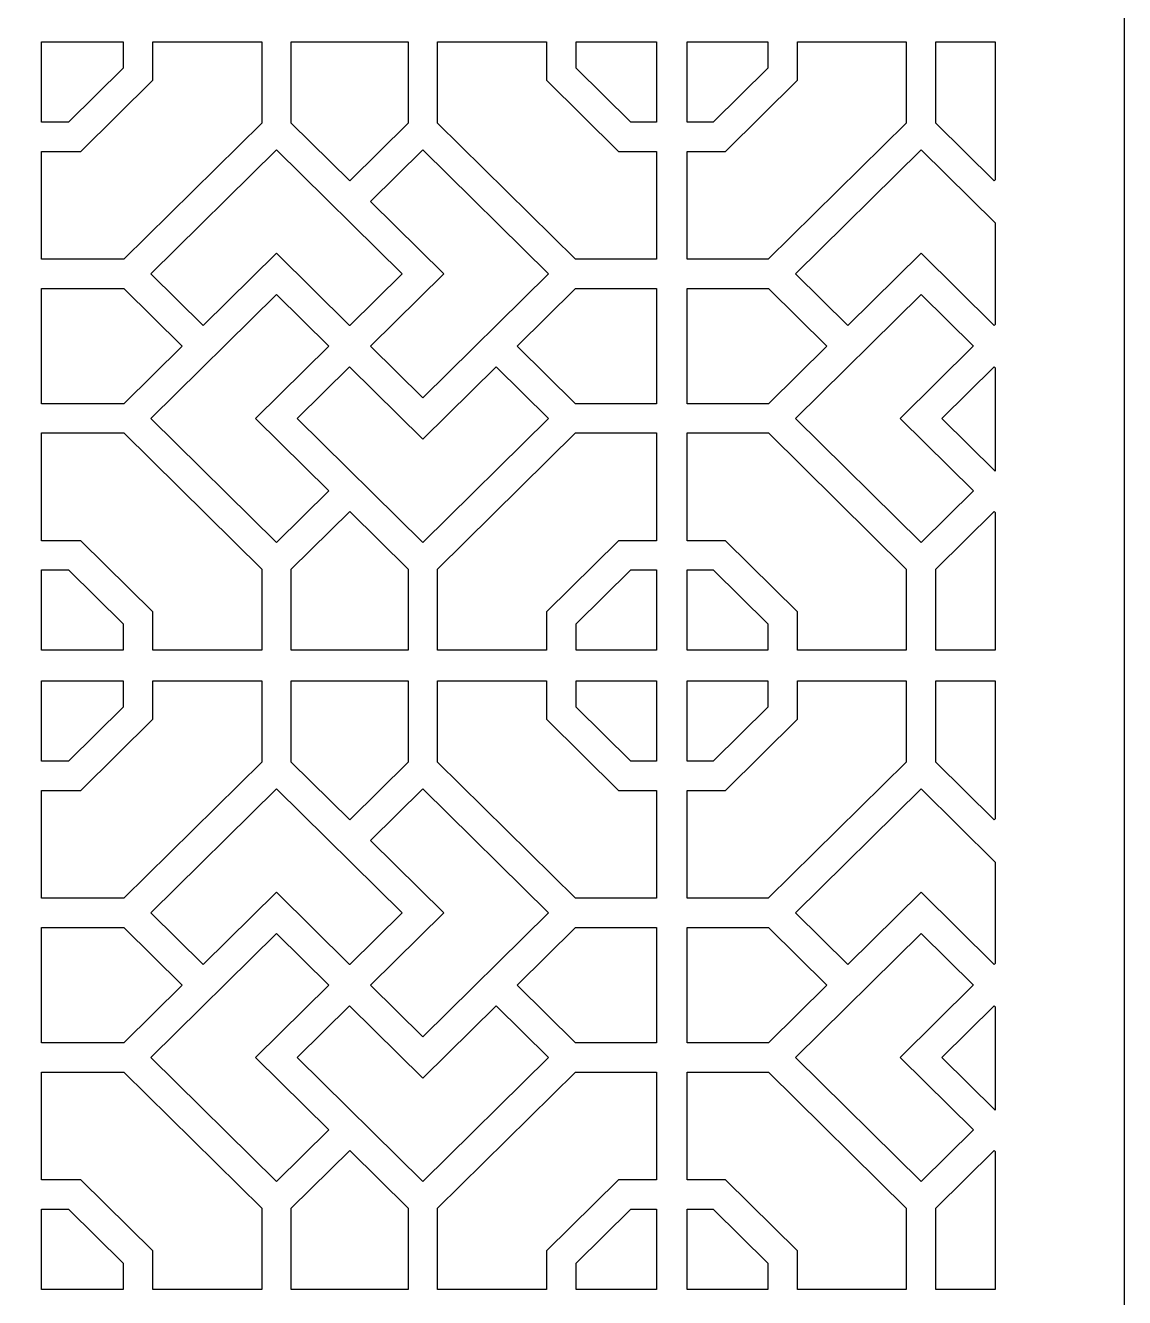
# Model space of a CAD drawing. Header units: centimetres. Extents: x 1.9 to 13.6, y -8.7 to 8.9.
# Drawn here: x 10.812 to 13.634, y -2.838 to 0.427 of the extents above; entities that cross this region are included whole.
import ezdxf

# ---------------------------------------------------------------- set-up
doc = ezdxf.new("R2010")
doc.units = ezdxf.units.CM
doc.header["$MEASUREMENT"] = 0
doc.layers.add('layer 1', color=7, linetype='Continuous')

msp = doc.modelspace()

# ---------------------------------------------------------------- linework, layer by layer
at = {"layer": 'layer 1', "color": 250}
for points, knots in [([(7.9891, 8.91238), (7.9891, 8.91238), (13.63427, 8.91238), (13.63427, 8.91238), (13.63427, 8.91238), (13.63427, 8.91238), (13.63427, -8.68727), (13.63427, -8.68727), (13.63427, -8.68727), (13.63427, -8.68727), (7.9891, -8.68727), (7.9891, -8.68727), (7.9891, -8.68727), (7.9891, -8.68727), (7.9891, 8.91238), (7.9891, 8.91238)], [0, 0, 0, 0, 0.2, 0.2, 0.2, 0.2, 0.4, 0.4, 0.4, 0.4, 0.6, 0.6, 0.6, 0.6, 1, 1, 1, 1]), ([(10.95388, 0.10407), (10.95388, 0.10407), (10.85314, 0.10407), (10.85314, 0.10407), (10.85314, 0.10407), (10.85314, 0.10407), (10.85314, -0.17287), (10.85314, -0.17287), (10.85314, -0.17287), (10.85314, -0.17287), (11.06414, -0.17287), (11.06414, -0.17287), (11.06414, -0.17287), (11.06414, -0.17287), (11.41846, 0.17679), (11.41846, 0.17679), (11.41846, 0.17679), (11.41846, 0.17679), (11.41846, 0.38508), (11.41846, 0.38508), (11.41846, 0.38508), (11.41846, 0.38508), (11.13886, 0.38508), (11.13886, 0.38508), (11.13886, 0.38508), (11.13886, 0.38508), (11.13886, 0.28661), (11.13886, 0.28661), (11.13886, 0.28661), (11.13886, 0.28661), (10.95388, 0.10407), (10.95388, 0.10407)], [0, 0, 0, 0, 0.1111111, 0.1111111, 0.1111111, 0.1111111, 0.2222222, 0.2222222, 0.2222222, 0.2222222, 0.3333333, 0.3333333, 0.3333333, 0.3333333, 0.4444444, 0.4444444, 0.4444444, 0.4444444, 0.5555556, 0.5555556, 0.5555556, 0.5555556, 0.6666667, 0.6666667, 0.6666667, 0.6666667, 0.7777778, 0.7777778, 0.7777778, 0.7777778, 1, 1, 1, 1]), ([(10.85314, 0.17891), (10.85314, 0.17891), (10.92247, 0.17891), (10.92247, 0.17891), (10.92247, 0.17891), (10.92247, 0.17891), (11.06303, 0.31762), (11.06303, 0.31762), (11.06303, 0.31762), (11.06303, 0.31762), (11.06303, 0.38508), (11.06303, 0.38508), (11.06303, 0.38508), (11.06303, 0.38508), (10.85314, 0.38508), (10.85314, 0.38508), (10.85314, 0.38508), (10.85314, 0.38508), (10.85314, 0.17891), (10.85314, 0.17891)], [0, 0, 0, 0, 0.1666667, 0.1666667, 0.1666667, 0.1666667, 0.3333333, 0.3333333, 0.3333333, 0.3333333, 0.5, 0.5, 0.5, 0.5, 0.6666667, 0.6666667, 0.6666667, 0.6666667, 1, 1, 1, 1]), ([(11.4943, 0.38508), (11.4943, 0.38508), (11.4943, 0.1767), (11.4943, 0.1767), (11.4943, 0.1767), (11.4943, 0.1767), (11.64448, 0.02849), (11.64448, 0.02849), (11.64448, 0.02849), (11.64448, 0.02849), (11.79442, 0.17646), (11.79442, 0.17646), (11.79442, 0.17646), (11.79442, 0.17646), (11.79442, 0.38508), (11.79442, 0.38508), (11.79442, 0.38508), (11.79442, 0.38508), (11.4943, 0.38508), (11.4943, 0.38508)], [0, 0, 0, 0, 0.1666667, 0.1666667, 0.1666667, 0.1666667, 0.3333333, 0.3333333, 0.3333333, 0.3333333, 0.5, 0.5, 0.5, 0.5, 0.6666667, 0.6666667, 0.6666667, 0.6666667, 1, 1, 1, 1]), ([(12.43257, -0.17287), (12.43257, -0.17287), (12.43257, 0.10407), (12.43257, 0.10407), (12.43257, 0.10407), (12.43257, 0.10407), (12.33484, 0.10407), (12.33484, 0.10407), (12.33484, 0.10407), (12.33484, 0.10407), (12.14986, 0.28661), (12.14986, 0.28661), (12.14986, 0.28661), (12.14986, 0.28661), (12.14986, 0.38508), (12.14986, 0.38508), (12.14986, 0.38508), (12.14986, 0.38508), (11.87026, 0.38508), (11.87026, 0.38508), (11.87026, 0.38508), (11.87026, 0.38508), (11.87026, 0.17655), (11.87026, 0.17655), (11.87026, 0.17655), (11.87026, 0.17655), (12.22434, -0.17287), (12.22434, -0.17287), (12.22434, -0.17287), (12.22434, -0.17287), (12.43257, -0.17287), (12.43257, -0.17287)], [0, 0, 0, 0, 0.1111111, 0.1111111, 0.1111111, 0.1111111, 0.2222222, 0.2222222, 0.2222222, 0.2222222, 0.3333333, 0.3333333, 0.3333333, 0.3333333, 0.4444444, 0.4444444, 0.4444444, 0.4444444, 0.5555556, 0.5555556, 0.5555556, 0.5555556, 0.6666667, 0.6666667, 0.6666667, 0.6666667, 0.7777778, 0.7777778, 0.7777778, 0.7777778, 1, 1, 1, 1]), ([(12.43257, 0.17891), (12.43257, 0.17891), (12.43257, 0.38508), (12.43257, 0.38508), (12.43257, 0.38508), (12.43257, 0.38508), (12.2257, 0.38508), (12.2257, 0.38508), (12.2257, 0.38508), (12.2257, 0.38508), (12.2257, 0.31762), (12.2257, 0.31762), (12.2257, 0.31762), (12.2257, 0.31762), (12.36625, 0.17891), (12.36625, 0.17891), (12.36625, 0.17891), (12.36625, 0.17891), (12.43257, 0.17891), (12.43257, 0.17891)], [0, 0, 0, 0, 0.1666667, 0.1666667, 0.1666667, 0.1666667, 0.3333333, 0.3333333, 0.3333333, 0.3333333, 0.5, 0.5, 0.5, 0.5, 0.6666667, 0.6666667, 0.6666667, 0.6666667, 1, 1, 1, 1]), ([(12.51141, 0.38508), (12.51141, 0.38508), (12.51141, 0.17891), (12.51141, 0.17891), (12.51141, 0.17891), (12.51141, 0.17891), (12.57773, 0.17891), (12.57773, 0.17891), (12.57773, 0.17891), (12.57773, 0.17891), (12.71829, 0.31762), (12.71829, 0.31762), (12.71829, 0.31762), (12.71829, 0.31762), (12.71829, 0.38508), (12.71829, 0.38508), (12.71829, 0.38508), (12.71829, 0.38508), (12.51141, 0.38508), (12.51141, 0.38508)], [0, 0, 0, 0, 0.1666667, 0.1666667, 0.1666667, 0.1666667, 0.3333333, 0.3333333, 0.3333333, 0.3333333, 0.5, 0.5, 0.5, 0.5, 0.6666667, 0.6666667, 0.6666667, 0.6666667, 1, 1, 1, 1]), ([(12.51141, 0.10407), (12.51141, 0.10407), (12.51141, -0.17287), (12.51141, -0.17287), (12.51141, -0.17287), (12.51141, -0.17287), (12.71941, -0.17287), (12.71941, -0.17287), (12.71941, -0.17287), (12.71941, -0.17287), (13.07373, 0.17679), (13.07373, 0.17679), (13.07373, 0.17679), (13.07373, 0.17679), (13.07373, 0.38508), (13.07373, 0.38508), (13.07373, 0.38508), (13.07373, 0.38508), (12.79413, 0.38508), (12.79413, 0.38508), (12.79413, 0.38508), (12.79413, 0.38508), (12.79413, 0.28661), (12.79413, 0.28661), (12.79413, 0.28661), (12.79413, 0.28661), (12.60915, 0.10407), (12.60915, 0.10407), (12.60915, 0.10407), (12.60915, 0.10407), (12.51141, 0.10407), (12.51141, 0.10407)], [0, 0, 0, 0, 0.1111111, 0.1111111, 0.1111111, 0.1111111, 0.2222222, 0.2222222, 0.2222222, 0.2222222, 0.3333333, 0.3333333, 0.3333333, 0.3333333, 0.4444444, 0.4444444, 0.4444444, 0.4444444, 0.5555556, 0.5555556, 0.5555556, 0.5555556, 0.6666667, 0.6666667, 0.6666667, 0.6666667, 0.7777778, 0.7777778, 0.7777778, 0.7777778, 1, 1, 1, 1]), ([(13.3022, 0.38508), (13.3022, 0.38508), (13.14956, 0.38508), (13.14956, 0.38508), (13.14956, 0.38508), (13.14956, 0.38508), (13.14956, 0.1767), (13.14956, 0.1767), (13.14956, 0.1767), (13.14956, 0.1767), (13.29975, 0.02849), (13.29975, 0.02849), (13.29975, 0.02849), (13.29975, 0.02849), (13.3022, 0.03091), (13.3022, 0.03091), (13.3022, 0.03091), (13.3022, 0.03091), (13.3022, 0.38508), (13.3022, 0.38508)], [0, 0, 0, 0, 0.1666667, 0.1666667, 0.1666667, 0.1666667, 0.3333333, 0.3333333, 0.3333333, 0.3333333, 0.5, 0.5, 0.5, 0.5, 0.6666667, 0.6666667, 0.6666667, 0.6666667, 1, 1, 1, 1]), ([(11.64425, -0.3426), (11.64425, -0.3426), (11.64433, -0.34253), (11.64433, -0.34253), (11.64433, -0.34253), (11.64433, -0.34253), (11.64452, -0.34273), (11.64452, -0.34273), (11.64452, -0.34273), (11.64452, -0.34273), (11.77896, -0.21005), (11.77896, -0.21005), (11.77896, -0.21005), (11.77896, -0.21005), (11.45634, 0.10832), (11.45634, 0.10832), (11.45634, 0.10832), (11.45634, 0.10832), (11.13371, -0.21005), (11.13371, -0.21005), (11.13371, -0.21005), (11.13371, -0.21005), (11.26822, -0.34279), (11.26822, -0.34279), (11.26822, -0.34279), (11.26822, -0.34279), (11.45633, -0.15716), (11.45633, -0.15716), (11.45633, -0.15716), (11.45633, -0.15716), (11.64425, -0.3426), (11.64425, -0.3426)], [0, 0, 0, 0, 0.1111111, 0.1111111, 0.1111111, 0.1111111, 0.2222222, 0.2222222, 0.2222222, 0.2222222, 0.3333333, 0.3333333, 0.3333333, 0.3333333, 0.4444444, 0.4444444, 0.4444444, 0.4444444, 0.5555556, 0.5555556, 0.5555556, 0.5555556, 0.6666667, 0.6666667, 0.6666667, 0.6666667, 0.7777778, 0.7777778, 0.7777778, 0.7777778, 1, 1, 1, 1]), ([(11.69818, -0.39561), (11.69818, -0.39561), (11.69824, -0.39567), (11.69824, -0.39567), (11.69824, -0.39567), (11.69824, -0.39567), (11.69793, -0.39598), (11.69793, -0.39598), (11.69793, -0.39598), (11.69793, -0.39598), (11.83239, -0.52867), (11.83239, -0.52867), (11.83239, -0.52867), (11.83239, -0.52867), (12.15502, -0.21029), (12.15502, -0.21029), (12.15502, -0.21029), (12.15502, -0.21029), (11.83239, 0.10809), (11.83239, 0.10809), (11.83239, 0.10809), (11.83239, 0.10809), (11.69811, -0.02442), (11.69811, -0.02442), (11.69811, -0.02442), (11.69811, -0.02442), (11.88621, -0.21005), (11.88621, -0.21005), (11.88621, -0.21005), (11.88621, -0.21005), (11.69818, -0.39561), (11.69818, -0.39561)], [0, 0, 0, 0, 0.1111111, 0.1111111, 0.1111111, 0.1111111, 0.2222222, 0.2222222, 0.2222222, 0.2222222, 0.3333333, 0.3333333, 0.3333333, 0.3333333, 0.4444444, 0.4444444, 0.4444444, 0.4444444, 0.5555556, 0.5555556, 0.5555556, 0.5555556, 0.6666667, 0.6666667, 0.6666667, 0.6666667, 0.7777778, 0.7777778, 0.7777778, 0.7777778, 1, 1, 1, 1]), ([(13.3022, -0.07976), (13.3022, -0.07976), (13.1116, 0.10832), (13.1116, 0.10832), (13.1116, 0.10832), (13.1116, 0.10832), (12.78897, -0.21005), (12.78897, -0.21005), (12.78897, -0.21005), (12.78897, -0.21005), (12.92349, -0.34279), (12.92349, -0.34279), (12.92349, -0.34279), (12.92349, -0.34279), (13.1116, -0.15716), (13.1116, -0.15716), (13.1116, -0.15716), (13.1116, -0.15716), (13.29952, -0.3426), (13.29952, -0.3426), (13.29952, -0.3426), (13.29952, -0.3426), (13.29959, -0.34253), (13.29959, -0.34253), (13.29959, -0.34253), (13.29959, -0.34253), (13.29979, -0.34273), (13.29979, -0.34273), (13.29979, -0.34273), (13.29979, -0.34273), (13.3022, -0.34035), (13.3022, -0.34035), (13.3022, -0.34035), (13.3022, -0.34035), (13.3022, -0.07976), (13.3022, -0.07976)], [0, 0, 0, 0, 0.1, 0.1, 0.1, 0.1, 0.2, 0.2, 0.2, 0.2, 0.3, 0.3, 0.3, 0.3, 0.4, 0.4, 0.4, 0.4, 0.5, 0.5, 0.5, 0.5, 0.6, 0.6, 0.6, 0.6, 0.7, 0.7, 0.7, 0.7, 0.8, 0.8, 0.8, 0.8, 1, 1, 1, 1]), ([(11.2146, -0.39571), (11.2146, -0.39571), (11.06462, -0.24771), (11.06462, -0.24771), (11.06462, -0.24771), (11.06462, -0.24771), (10.85314, -0.24771), (10.85314, -0.24771), (10.85314, -0.24771), (10.85314, -0.24771), (10.85314, -0.54388), (10.85314, -0.54388), (10.85314, -0.54388), (10.85314, -0.54388), (11.06445, -0.54388), (11.06445, -0.54388), (11.06445, -0.54388), (11.06445, -0.54388), (11.2146, -0.39571), (11.2146, -0.39571)], [0, 0, 0, 0, 0.1666667, 0.1666667, 0.1666667, 0.1666667, 0.3333333, 0.3333333, 0.3333333, 0.3333333, 0.5, 0.5, 0.5, 0.5, 0.6666667, 0.6666667, 0.6666667, 0.6666667, 1, 1, 1, 1]), ([(12.43257, -0.54388), (12.43257, -0.54388), (12.43257, -0.24771), (12.43257, -0.24771), (12.43257, -0.24771), (12.43257, -0.24771), (12.22434, -0.24771), (12.22434, -0.24771), (12.22434, -0.24771), (12.22434, -0.24771), (12.07428, -0.3958), (12.07428, -0.3958), (12.07428, -0.3958), (12.07428, -0.3958), (12.22434, -0.54388), (12.22434, -0.54388), (12.22434, -0.54388), (12.22434, -0.54388), (12.43257, -0.54388), (12.43257, -0.54388)], [0, 0, 0, 0, 0.1666667, 0.1666667, 0.1666667, 0.1666667, 0.3333333, 0.3333333, 0.3333333, 0.3333333, 0.5, 0.5, 0.5, 0.5, 0.6666667, 0.6666667, 0.6666667, 0.6666667, 1, 1, 1, 1]), ([(12.51141, -0.24771), (12.51141, -0.24771), (12.51141, -0.54388), (12.51141, -0.54388), (12.51141, -0.54388), (12.51141, -0.54388), (12.71972, -0.54388), (12.71972, -0.54388), (12.71972, -0.54388), (12.71972, -0.54388), (12.86987, -0.39571), (12.86987, -0.39571), (12.86987, -0.39571), (12.86987, -0.39571), (12.71988, -0.24771), (12.71988, -0.24771), (12.71988, -0.24771), (12.71988, -0.24771), (12.51141, -0.24771), (12.51141, -0.24771)], [0, 0, 0, 0, 0.1666667, 0.1666667, 0.1666667, 0.1666667, 0.3333333, 0.3333333, 0.3333333, 0.3333333, 0.5, 0.5, 0.5, 0.5, 0.6666667, 0.6666667, 0.6666667, 0.6666667, 1, 1, 1, 1]), ([(11.5905, -0.39571), (11.5905, -0.39571), (11.59066, -0.39555), (11.59066, -0.39555), (11.59066, -0.39555), (11.59066, -0.39555), (11.45634, -0.263), (11.45634, -0.263), (11.45634, -0.263), (11.45634, -0.263), (11.13371, -0.58137), (11.13371, -0.58137), (11.13371, -0.58137), (11.13371, -0.58137), (11.45634, -0.89975), (11.45634, -0.89975), (11.45634, -0.89975), (11.45634, -0.89975), (11.59077, -0.76709), (11.59077, -0.76709), (11.59077, -0.76709), (11.59077, -0.76709), (11.40251, -0.5813), (11.40251, -0.5813), (11.40251, -0.5813), (11.40251, -0.5813), (11.59054, -0.39575), (11.59054, -0.39575), (11.59054, -0.39575), (11.59054, -0.39575), (11.5905, -0.39571), (11.5905, -0.39571)], [0, 0, 0, 0, 0.1111111, 0.1111111, 0.1111111, 0.1111111, 0.2222222, 0.2222222, 0.2222222, 0.2222222, 0.3333333, 0.3333333, 0.3333333, 0.3333333, 0.4444444, 0.4444444, 0.4444444, 0.4444444, 0.5555556, 0.5555556, 0.5555556, 0.5555556, 0.6666667, 0.6666667, 0.6666667, 0.6666667, 0.7777778, 0.7777778, 0.7777778, 0.7777778, 1, 1, 1, 1]), ([(13.24577, -0.39571), (13.24577, -0.39571), (13.24593, -0.39555), (13.24593, -0.39555), (13.24593, -0.39555), (13.24593, -0.39555), (13.1116, -0.263), (13.1116, -0.263), (13.1116, -0.263), (13.1116, -0.263), (12.78897, -0.58137), (12.78897, -0.58137), (12.78897, -0.58137), (12.78897, -0.58137), (13.1116, -0.89975), (13.1116, -0.89975), (13.1116, -0.89975), (13.1116, -0.89975), (13.24604, -0.76709), (13.24604, -0.76709), (13.24604, -0.76709), (13.24604, -0.76709), (13.05778, -0.5813), (13.05778, -0.5813), (13.05778, -0.5813), (13.05778, -0.5813), (13.24581, -0.39575), (13.24581, -0.39575), (13.24581, -0.39575), (13.24581, -0.39575), (13.24577, -0.39571), (13.24577, -0.39571)], [0, 0, 0, 0, 0.1111111, 0.1111111, 0.1111111, 0.1111111, 0.2222222, 0.2222222, 0.2222222, 0.2222222, 0.3333333, 0.3333333, 0.3333333, 0.3333333, 0.4444444, 0.4444444, 0.4444444, 0.4444444, 0.5555556, 0.5555556, 0.5555556, 0.5555556, 0.6666667, 0.6666667, 0.6666667, 0.6666667, 0.7777778, 0.7777778, 0.7777778, 0.7777778, 1, 1, 1, 1]), ([(11.64412, -0.44871), (11.64412, -0.44871), (11.50976, -0.5813), (11.50976, -0.5813), (11.50976, -0.5813), (11.50976, -0.5813), (11.83239, -0.89968), (11.83239, -0.89968), (11.83239, -0.89968), (11.83239, -0.89968), (12.15502, -0.5813), (12.15502, -0.5813), (12.15502, -0.5813), (12.15502, -0.5813), (12.02065, -0.44871), (12.02065, -0.44871), (12.02065, -0.44871), (12.02065, -0.44871), (11.83239, -0.6345), (11.83239, -0.6345), (11.83239, -0.6345), (11.83239, -0.6345), (11.64412, -0.44871), (11.64412, -0.44871)], [0, 0, 0, 0, 0.1428571, 0.1428571, 0.1428571, 0.1428571, 0.2857143, 0.2857143, 0.2857143, 0.2857143, 0.4285714, 0.4285714, 0.4285714, 0.4285714, 0.5714286, 0.5714286, 0.5714286, 0.5714286, 0.7142857, 0.7142857, 0.7142857, 0.7142857, 1, 1, 1, 1]), ([(13.3022, -0.45149), (13.3022, -0.45149), (13.29938, -0.44871), (13.29938, -0.44871), (13.29938, -0.44871), (13.29938, -0.44871), (13.16503, -0.5813), (13.16503, -0.5813), (13.16503, -0.5813), (13.16503, -0.5813), (13.3022, -0.71667), (13.3022, -0.71667), (13.3022, -0.71667), (13.3022, -0.71667), (13.3022, -0.45149), (13.3022, -0.45149)], [0, 0, 0, 0, 0.2, 0.2, 0.2, 0.2, 0.4, 0.4, 0.4, 0.4, 0.6, 0.6, 0.6, 0.6, 1, 1, 1, 1]), ([(10.95388, -0.89549), (10.95388, -0.89549), (11.13886, -1.07804), (11.13886, -1.07804), (11.13886, -1.07804), (11.13886, -1.07804), (11.13886, -1.17651), (11.13886, -1.17651), (11.13886, -1.17651), (11.13886, -1.17651), (11.41846, -1.17651), (11.41846, -1.17651), (11.41846, -1.17651), (11.41846, -1.17651), (11.41846, -0.9682), (11.41846, -0.9682), (11.41846, -0.9682), (11.41846, -0.9682), (11.0643, -0.61872), (11.0643, -0.61872), (11.0643, -0.61872), (11.0643, -0.61872), (10.85314, -0.61872), (10.85314, -0.61872), (10.85314, -0.61872), (10.85314, -0.61872), (10.85314, -0.89549), (10.85314, -0.89549), (10.85314, -0.89549), (10.85314, -0.89549), (10.95388, -0.89549), (10.95388, -0.89549)], [0, 0, 0, 0, 0.1111111, 0.1111111, 0.1111111, 0.1111111, 0.2222222, 0.2222222, 0.2222222, 0.2222222, 0.3333333, 0.3333333, 0.3333333, 0.3333333, 0.4444444, 0.4444444, 0.4444444, 0.4444444, 0.5555556, 0.5555556, 0.5555556, 0.5555556, 0.6666667, 0.6666667, 0.6666667, 0.6666667, 0.7777778, 0.7777778, 0.7777778, 0.7777778, 1, 1, 1, 1]), ([(12.43257, -0.89549), (12.43257, -0.89549), (12.43257, -0.61872), (12.43257, -0.61872), (12.43257, -0.61872), (12.43257, -0.61872), (12.22434, -0.61872), (12.22434, -0.61872), (12.22434, -0.61872), (12.22434, -0.61872), (11.87026, -0.96814), (11.87026, -0.96814), (11.87026, -0.96814), (11.87026, -0.96814), (11.87026, -1.17651), (11.87026, -1.17651), (11.87026, -1.17651), (11.87026, -1.17651), (12.14986, -1.17651), (12.14986, -1.17651), (12.14986, -1.17651), (12.14986, -1.17651), (12.14986, -1.07804), (12.14986, -1.07804), (12.14986, -1.07804), (12.14986, -1.07804), (12.33484, -0.89549), (12.33484, -0.89549), (12.33484, -0.89549), (12.33484, -0.89549), (12.43257, -0.89549), (12.43257, -0.89549)], [0, 0, 0, 0, 0.1111111, 0.1111111, 0.1111111, 0.1111111, 0.2222222, 0.2222222, 0.2222222, 0.2222222, 0.3333333, 0.3333333, 0.3333333, 0.3333333, 0.4444444, 0.4444444, 0.4444444, 0.4444444, 0.5555556, 0.5555556, 0.5555556, 0.5555556, 0.6666667, 0.6666667, 0.6666667, 0.6666667, 0.7777778, 0.7777778, 0.7777778, 0.7777778, 1, 1, 1, 1]), ([(12.51141, -0.61872), (12.51141, -0.61872), (12.51141, -0.89549), (12.51141, -0.89549), (12.51141, -0.89549), (12.51141, -0.89549), (12.60915, -0.89549), (12.60915, -0.89549), (12.60915, -0.89549), (12.60915, -0.89549), (12.79413, -1.07804), (12.79413, -1.07804), (12.79413, -1.07804), (12.79413, -1.07804), (12.79413, -1.17651), (12.79413, -1.17651), (12.79413, -1.17651), (12.79413, -1.17651), (13.07373, -1.17651), (13.07373, -1.17651), (13.07373, -1.17651), (13.07373, -1.17651), (13.07373, -0.9682), (13.07373, -0.9682), (13.07373, -0.9682), (13.07373, -0.9682), (12.71957, -0.61872), (12.71957, -0.61872), (12.71957, -0.61872), (12.71957, -0.61872), (12.51141, -0.61872), (12.51141, -0.61872)], [0, 0, 0, 0, 0.1111111, 0.1111111, 0.1111111, 0.1111111, 0.2222222, 0.2222222, 0.2222222, 0.2222222, 0.3333333, 0.3333333, 0.3333333, 0.3333333, 0.4444444, 0.4444444, 0.4444444, 0.4444444, 0.5555556, 0.5555556, 0.5555556, 0.5555556, 0.6666667, 0.6666667, 0.6666667, 0.6666667, 0.7777778, 0.7777778, 0.7777778, 0.7777778, 1, 1, 1, 1]), ([(11.79442, -1.17651), (11.79442, -1.17651), (11.79442, -0.96805), (11.79442, -0.96805), (11.79442, -0.96805), (11.79442, -0.96805), (11.6444, -0.82), (11.6444, -0.82), (11.6444, -0.82), (11.6444, -0.82), (11.4943, -0.96812), (11.4943, -0.96812), (11.4943, -0.96812), (11.4943, -0.96812), (11.4943, -1.17651), (11.4943, -1.17651), (11.4943, -1.17651), (11.4943, -1.17651), (11.79442, -1.17651), (11.79442, -1.17651)], [0, 0, 0, 0, 0.1666667, 0.1666667, 0.1666667, 0.1666667, 0.3333333, 0.3333333, 0.3333333, 0.3333333, 0.5, 0.5, 0.5, 0.5, 0.6666667, 0.6666667, 0.6666667, 0.6666667, 1, 1, 1, 1]), ([(13.3022, -0.8225), (13.3022, -0.8225), (13.29966, -0.82), (13.29966, -0.82), (13.29966, -0.82), (13.29966, -0.82), (13.14956, -0.96812), (13.14956, -0.96812), (13.14956, -0.96812), (13.14956, -0.96812), (13.14956, -1.17651), (13.14956, -1.17651), (13.14956, -1.17651), (13.14956, -1.17651), (13.3022, -1.17651), (13.3022, -1.17651), (13.3022, -1.17651), (13.3022, -1.17651), (13.3022, -0.8225), (13.3022, -0.8225)], [0, 0, 0, 0, 0.1666667, 0.1666667, 0.1666667, 0.1666667, 0.3333333, 0.3333333, 0.3333333, 0.3333333, 0.5, 0.5, 0.5, 0.5, 0.6666667, 0.6666667, 0.6666667, 0.6666667, 1, 1, 1, 1]), ([(10.85314, -0.97033), (10.85314, -0.97033), (10.85314, -1.17651), (10.85314, -1.17651), (10.85314, -1.17651), (10.85314, -1.17651), (11.06303, -1.17651), (11.06303, -1.17651), (11.06303, -1.17651), (11.06303, -1.17651), (11.06303, -1.10904), (11.06303, -1.10904), (11.06303, -1.10904), (11.06303, -1.10904), (10.92247, -0.97033), (10.92247, -0.97033), (10.92247, -0.97033), (10.92247, -0.97033), (10.85314, -0.97033), (10.85314, -0.97033)], [0, 0, 0, 0, 0.1666667, 0.1666667, 0.1666667, 0.1666667, 0.3333333, 0.3333333, 0.3333333, 0.3333333, 0.5, 0.5, 0.5, 0.5, 0.6666667, 0.6666667, 0.6666667, 0.6666667, 1, 1, 1, 1]), ([(12.43257, -1.17651), (12.43257, -1.17651), (12.43257, -0.97033), (12.43257, -0.97033), (12.43257, -0.97033), (12.43257, -0.97033), (12.36625, -0.97033), (12.36625, -0.97033), (12.36625, -0.97033), (12.36625, -0.97033), (12.2257, -1.10904), (12.2257, -1.10904), (12.2257, -1.10904), (12.2257, -1.10904), (12.2257, -1.17651), (12.2257, -1.17651), (12.2257, -1.17651), (12.2257, -1.17651), (12.43257, -1.17651), (12.43257, -1.17651)], [0, 0, 0, 0, 0.1666667, 0.1666667, 0.1666667, 0.1666667, 0.3333333, 0.3333333, 0.3333333, 0.3333333, 0.5, 0.5, 0.5, 0.5, 0.6666667, 0.6666667, 0.6666667, 0.6666667, 1, 1, 1, 1]), ([(12.51141, -0.97033), (12.51141, -0.97033), (12.51141, -1.17651), (12.51141, -1.17651), (12.51141, -1.17651), (12.51141, -1.17651), (12.71829, -1.17651), (12.71829, -1.17651), (12.71829, -1.17651), (12.71829, -1.17651), (12.71829, -1.10904), (12.71829, -1.10904), (12.71829, -1.10904), (12.71829, -1.10904), (12.57773, -0.97033), (12.57773, -0.97033), (12.57773, -0.97033), (12.57773, -0.97033), (12.51141, -0.97033), (12.51141, -0.97033)], [0, 0, 0, 0, 0.1666667, 0.1666667, 0.1666667, 0.1666667, 0.3333333, 0.3333333, 0.3333333, 0.3333333, 0.5, 0.5, 0.5, 0.5, 0.6666667, 0.6666667, 0.6666667, 0.6666667, 1, 1, 1, 1]), ([(10.95388, -1.53623), (10.95388, -1.53623), (10.85314, -1.53623), (10.85314, -1.53623), (10.85314, -1.53623), (10.85314, -1.53623), (10.85314, -1.81317), (10.85314, -1.81317), (10.85314, -1.81317), (10.85314, -1.81317), (11.06414, -1.81317), (11.06414, -1.81317), (11.06414, -1.81317), (11.06414, -1.81317), (11.41846, -1.46352), (11.41846, -1.46352), (11.41846, -1.46352), (11.41846, -1.46352), (11.41846, -1.25521), (11.41846, -1.25521), (11.41846, -1.25521), (11.41846, -1.25521), (11.13886, -1.25521), (11.13886, -1.25521), (11.13886, -1.25521), (11.13886, -1.25521), (11.13886, -1.35368), (11.13886, -1.35368), (11.13886, -1.35368), (11.13886, -1.35368), (10.95388, -1.53623), (10.95388, -1.53623)], [0, 0, 0, 0, 0.1111111, 0.1111111, 0.1111111, 0.1111111, 0.2222222, 0.2222222, 0.2222222, 0.2222222, 0.3333333, 0.3333333, 0.3333333, 0.3333333, 0.4444444, 0.4444444, 0.4444444, 0.4444444, 0.5555556, 0.5555556, 0.5555556, 0.5555556, 0.6666667, 0.6666667, 0.6666667, 0.6666667, 0.7777778, 0.7777778, 0.7777778, 0.7777778, 1, 1, 1, 1]), ([(10.85314, -1.46139), (10.85314, -1.46139), (10.92247, -1.46139), (10.92247, -1.46139), (10.92247, -1.46139), (10.92247, -1.46139), (11.06303, -1.32269), (11.06303, -1.32269), (11.06303, -1.32269), (11.06303, -1.32269), (11.06303, -1.25521), (11.06303, -1.25521), (11.06303, -1.25521), (11.06303, -1.25521), (10.85314, -1.25521), (10.85314, -1.25521), (10.85314, -1.25521), (10.85314, -1.25521), (10.85314, -1.46139), (10.85314, -1.46139)], [0, 0, 0, 0, 0.1666667, 0.1666667, 0.1666667, 0.1666667, 0.3333333, 0.3333333, 0.3333333, 0.3333333, 0.5, 0.5, 0.5, 0.5, 0.6666667, 0.6666667, 0.6666667, 0.6666667, 1, 1, 1, 1]), ([(11.4943, -1.25521), (11.4943, -1.25521), (11.4943, -1.4636), (11.4943, -1.4636), (11.4943, -1.4636), (11.4943, -1.4636), (11.64448, -1.61181), (11.64448, -1.61181), (11.64448, -1.61181), (11.64448, -1.61181), (11.79442, -1.46384), (11.79442, -1.46384), (11.79442, -1.46384), (11.79442, -1.46384), (11.79442, -1.25521), (11.79442, -1.25521), (11.79442, -1.25521), (11.79442, -1.25521), (11.4943, -1.25521), (11.4943, -1.25521)], [0, 0, 0, 0, 0.1666667, 0.1666667, 0.1666667, 0.1666667, 0.3333333, 0.3333333, 0.3333333, 0.3333333, 0.5, 0.5, 0.5, 0.5, 0.6666667, 0.6666667, 0.6666667, 0.6666667, 1, 1, 1, 1]), ([(12.43257, -1.81317), (12.43257, -1.81317), (12.43257, -1.53623), (12.43257, -1.53623), (12.43257, -1.53623), (12.43257, -1.53623), (12.33484, -1.53623), (12.33484, -1.53623), (12.33484, -1.53623), (12.33484, -1.53623), (12.14986, -1.35368), (12.14986, -1.35368), (12.14986, -1.35368), (12.14986, -1.35368), (12.14986, -1.25521), (12.14986, -1.25521), (12.14986, -1.25521), (12.14986, -1.25521), (11.87026, -1.25521), (11.87026, -1.25521), (11.87026, -1.25521), (11.87026, -1.25521), (11.87026, -1.46376), (11.87026, -1.46376), (11.87026, -1.46376), (11.87026, -1.46376), (12.22434, -1.81317), (12.22434, -1.81317), (12.22434, -1.81317), (12.22434, -1.81317), (12.43257, -1.81317), (12.43257, -1.81317)], [0, 0, 0, 0, 0.1111111, 0.1111111, 0.1111111, 0.1111111, 0.2222222, 0.2222222, 0.2222222, 0.2222222, 0.3333333, 0.3333333, 0.3333333, 0.3333333, 0.4444444, 0.4444444, 0.4444444, 0.4444444, 0.5555556, 0.5555556, 0.5555556, 0.5555556, 0.6666667, 0.6666667, 0.6666667, 0.6666667, 0.7777778, 0.7777778, 0.7777778, 0.7777778, 1, 1, 1, 1]), ([(12.43257, -1.46139), (12.43257, -1.46139), (12.43257, -1.25521), (12.43257, -1.25521), (12.43257, -1.25521), (12.43257, -1.25521), (12.2257, -1.25521), (12.2257, -1.25521), (12.2257, -1.25521), (12.2257, -1.25521), (12.2257, -1.32269), (12.2257, -1.32269), (12.2257, -1.32269), (12.2257, -1.32269), (12.36625, -1.46139), (12.36625, -1.46139), (12.36625, -1.46139), (12.36625, -1.46139), (12.43257, -1.46139), (12.43257, -1.46139)], [0, 0, 0, 0, 0.1666667, 0.1666667, 0.1666667, 0.1666667, 0.3333333, 0.3333333, 0.3333333, 0.3333333, 0.5, 0.5, 0.5, 0.5, 0.6666667, 0.6666667, 0.6666667, 0.6666667, 1, 1, 1, 1]), ([(12.51141, -1.25521), (12.51141, -1.25521), (12.51141, -1.46139), (12.51141, -1.46139), (12.51141, -1.46139), (12.51141, -1.46139), (12.57773, -1.46139), (12.57773, -1.46139), (12.57773, -1.46139), (12.57773, -1.46139), (12.71829, -1.32269), (12.71829, -1.32269), (12.71829, -1.32269), (12.71829, -1.32269), (12.71829, -1.25521), (12.71829, -1.25521), (12.71829, -1.25521), (12.71829, -1.25521), (12.51141, -1.25521), (12.51141, -1.25521)], [0, 0, 0, 0, 0.1666667, 0.1666667, 0.1666667, 0.1666667, 0.3333333, 0.3333333, 0.3333333, 0.3333333, 0.5, 0.5, 0.5, 0.5, 0.6666667, 0.6666667, 0.6666667, 0.6666667, 1, 1, 1, 1]), ([(12.51141, -1.53623), (12.51141, -1.53623), (12.51141, -1.81317), (12.51141, -1.81317), (12.51141, -1.81317), (12.51141, -1.81317), (12.71941, -1.81317), (12.71941, -1.81317), (12.71941, -1.81317), (12.71941, -1.81317), (13.07373, -1.46352), (13.07373, -1.46352), (13.07373, -1.46352), (13.07373, -1.46352), (13.07373, -1.25521), (13.07373, -1.25521), (13.07373, -1.25521), (13.07373, -1.25521), (12.79413, -1.25521), (12.79413, -1.25521), (12.79413, -1.25521), (12.79413, -1.25521), (12.79413, -1.35368), (12.79413, -1.35368), (12.79413, -1.35368), (12.79413, -1.35368), (12.60915, -1.53623), (12.60915, -1.53623), (12.60915, -1.53623), (12.60915, -1.53623), (12.51141, -1.53623), (12.51141, -1.53623)], [0, 0, 0, 0, 0.1111111, 0.1111111, 0.1111111, 0.1111111, 0.2222222, 0.2222222, 0.2222222, 0.2222222, 0.3333333, 0.3333333, 0.3333333, 0.3333333, 0.4444444, 0.4444444, 0.4444444, 0.4444444, 0.5555556, 0.5555556, 0.5555556, 0.5555556, 0.6666667, 0.6666667, 0.6666667, 0.6666667, 0.7777778, 0.7777778, 0.7777778, 0.7777778, 1, 1, 1, 1]), ([(13.3022, -1.25521), (13.3022, -1.25521), (13.14956, -1.25521), (13.14956, -1.25521), (13.14956, -1.25521), (13.14956, -1.25521), (13.14956, -1.4636), (13.14956, -1.4636), (13.14956, -1.4636), (13.14956, -1.4636), (13.29975, -1.61181), (13.29975, -1.61181), (13.29975, -1.61181), (13.29975, -1.61181), (13.3022, -1.60939), (13.3022, -1.60939), (13.3022, -1.60939), (13.3022, -1.60939), (13.3022, -1.25521), (13.3022, -1.25521)], [0, 0, 0, 0, 0.1666667, 0.1666667, 0.1666667, 0.1666667, 0.3333333, 0.3333333, 0.3333333, 0.3333333, 0.5, 0.5, 0.5, 0.5, 0.6666667, 0.6666667, 0.6666667, 0.6666667, 1, 1, 1, 1]), ([(11.64425, -1.9829), (11.64425, -1.9829), (11.64433, -1.98283), (11.64433, -1.98283), (11.64433, -1.98283), (11.64433, -1.98283), (11.64452, -1.98303), (11.64452, -1.98303), (11.64452, -1.98303), (11.64452, -1.98303), (11.77896, -1.85036), (11.77896, -1.85036), (11.77896, -1.85036), (11.77896, -1.85036), (11.45634, -1.53198), (11.45634, -1.53198), (11.45634, -1.53198), (11.45634, -1.53198), (11.13371, -1.85036), (11.13371, -1.85036), (11.13371, -1.85036), (11.13371, -1.85036), (11.26822, -1.9831), (11.26822, -1.9831), (11.26822, -1.9831), (11.26822, -1.9831), (11.45633, -1.79746), (11.45633, -1.79746), (11.45633, -1.79746), (11.45633, -1.79746), (11.64425, -1.9829), (11.64425, -1.9829)], [0, 0, 0, 0, 0.1111111, 0.1111111, 0.1111111, 0.1111111, 0.2222222, 0.2222222, 0.2222222, 0.2222222, 0.3333333, 0.3333333, 0.3333333, 0.3333333, 0.4444444, 0.4444444, 0.4444444, 0.4444444, 0.5555556, 0.5555556, 0.5555556, 0.5555556, 0.6666667, 0.6666667, 0.6666667, 0.6666667, 0.7777778, 0.7777778, 0.7777778, 0.7777778, 1, 1, 1, 1]), ([(11.69818, -2.03591), (11.69818, -2.03591), (11.69824, -2.03597), (11.69824, -2.03597), (11.69824, -2.03597), (11.69824, -2.03597), (11.69793, -2.03628), (11.69793, -2.03628), (11.69793, -2.03628), (11.69793, -2.03628), (11.83239, -2.16897), (11.83239, -2.16897), (11.83239, -2.16897), (11.83239, -2.16897), (12.15502, -1.85059), (12.15502, -1.85059), (12.15502, -1.85059), (12.15502, -1.85059), (11.83239, -1.53222), (11.83239, -1.53222), (11.83239, -1.53222), (11.83239, -1.53222), (11.69811, -1.66473), (11.69811, -1.66473), (11.69811, -1.66473), (11.69811, -1.66473), (11.88621, -1.85036), (11.88621, -1.85036), (11.88621, -1.85036), (11.88621, -1.85036), (11.69818, -2.03591), (11.69818, -2.03591)], [0, 0, 0, 0, 0.1111111, 0.1111111, 0.1111111, 0.1111111, 0.2222222, 0.2222222, 0.2222222, 0.2222222, 0.3333333, 0.3333333, 0.3333333, 0.3333333, 0.4444444, 0.4444444, 0.4444444, 0.4444444, 0.5555556, 0.5555556, 0.5555556, 0.5555556, 0.6666667, 0.6666667, 0.6666667, 0.6666667, 0.7777778, 0.7777778, 0.7777778, 0.7777778, 1, 1, 1, 1]), ([(13.3022, -1.72006), (13.3022, -1.72006), (13.1116, -1.53198), (13.1116, -1.53198), (13.1116, -1.53198), (13.1116, -1.53198), (12.78897, -1.85036), (12.78897, -1.85036), (12.78897, -1.85036), (12.78897, -1.85036), (12.92349, -1.9831), (12.92349, -1.9831), (12.92349, -1.9831), (12.92349, -1.9831), (13.1116, -1.79746), (13.1116, -1.79746), (13.1116, -1.79746), (13.1116, -1.79746), (13.29952, -1.9829), (13.29952, -1.9829), (13.29952, -1.9829), (13.29952, -1.9829), (13.29959, -1.98283), (13.29959, -1.98283), (13.29959, -1.98283), (13.29959, -1.98283), (13.29979, -1.98303), (13.29979, -1.98303), (13.29979, -1.98303), (13.29979, -1.98303), (13.3022, -1.98065), (13.3022, -1.98065), (13.3022, -1.98065), (13.3022, -1.98065), (13.3022, -1.72006), (13.3022, -1.72006)], [0, 0, 0, 0, 0.1, 0.1, 0.1, 0.1, 0.2, 0.2, 0.2, 0.2, 0.3, 0.3, 0.3, 0.3, 0.4, 0.4, 0.4, 0.4, 0.5, 0.5, 0.5, 0.5, 0.6, 0.6, 0.6, 0.6, 0.7, 0.7, 0.7, 0.7, 0.8, 0.8, 0.8, 0.8, 1, 1, 1, 1]), ([(11.2146, -2.03601), (11.2146, -2.03601), (11.06462, -1.88801), (11.06462, -1.88801), (11.06462, -1.88801), (11.06462, -1.88801), (10.85314, -1.88801), (10.85314, -1.88801), (10.85314, -1.88801), (10.85314, -1.88801), (10.85314, -2.18418), (10.85314, -2.18418), (10.85314, -2.18418), (10.85314, -2.18418), (11.06445, -2.18418), (11.06445, -2.18418), (11.06445, -2.18418), (11.06445, -2.18418), (11.2146, -2.03601), (11.2146, -2.03601)], [0, 0, 0, 0, 0.1666667, 0.1666667, 0.1666667, 0.1666667, 0.3333333, 0.3333333, 0.3333333, 0.3333333, 0.5, 0.5, 0.5, 0.5, 0.6666667, 0.6666667, 0.6666667, 0.6666667, 1, 1, 1, 1]), ([(12.43257, -2.18418), (12.43257, -2.18418), (12.43257, -1.88801), (12.43257, -1.88801), (12.43257, -1.88801), (12.43257, -1.88801), (12.22434, -1.88801), (12.22434, -1.88801), (12.22434, -1.88801), (12.22434, -1.88801), (12.07428, -2.0361), (12.07428, -2.0361), (12.07428, -2.0361), (12.07428, -2.0361), (12.22434, -2.18418), (12.22434, -2.18418), (12.22434, -2.18418), (12.22434, -2.18418), (12.43257, -2.18418), (12.43257, -2.18418)], [0, 0, 0, 0, 0.1666667, 0.1666667, 0.1666667, 0.1666667, 0.3333333, 0.3333333, 0.3333333, 0.3333333, 0.5, 0.5, 0.5, 0.5, 0.6666667, 0.6666667, 0.6666667, 0.6666667, 1, 1, 1, 1]), ([(12.51141, -1.88801), (12.51141, -1.88801), (12.51141, -2.18418), (12.51141, -2.18418), (12.51141, -2.18418), (12.51141, -2.18418), (12.71972, -2.18418), (12.71972, -2.18418), (12.71972, -2.18418), (12.71972, -2.18418), (12.86987, -2.03601), (12.86987, -2.03601), (12.86987, -2.03601), (12.86987, -2.03601), (12.71988, -1.88801), (12.71988, -1.88801), (12.71988, -1.88801), (12.71988, -1.88801), (12.51141, -1.88801), (12.51141, -1.88801)], [0, 0, 0, 0, 0.1666667, 0.1666667, 0.1666667, 0.1666667, 0.3333333, 0.3333333, 0.3333333, 0.3333333, 0.5, 0.5, 0.5, 0.5, 0.6666667, 0.6666667, 0.6666667, 0.6666667, 1, 1, 1, 1]), ([(11.5905, -2.03601), (11.5905, -2.03601), (11.59066, -2.03585), (11.59066, -2.03585), (11.59066, -2.03585), (11.59066, -2.03585), (11.45634, -1.9033), (11.45634, -1.9033), (11.45634, -1.9033), (11.45634, -1.9033), (11.13371, -2.22167), (11.13371, -2.22167), (11.13371, -2.22167), (11.13371, -2.22167), (11.45634, -2.54005), (11.45634, -2.54005), (11.45634, -2.54005), (11.45634, -2.54005), (11.59077, -2.40738), (11.59077, -2.40738), (11.59077, -2.40738), (11.59077, -2.40738), (11.40251, -2.2216), (11.40251, -2.2216), (11.40251, -2.2216), (11.40251, -2.2216), (11.59054, -2.03605), (11.59054, -2.03605), (11.59054, -2.03605), (11.59054, -2.03605), (11.5905, -2.03601), (11.5905, -2.03601)], [0, 0, 0, 0, 0.1111111, 0.1111111, 0.1111111, 0.1111111, 0.2222222, 0.2222222, 0.2222222, 0.2222222, 0.3333333, 0.3333333, 0.3333333, 0.3333333, 0.4444444, 0.4444444, 0.4444444, 0.4444444, 0.5555556, 0.5555556, 0.5555556, 0.5555556, 0.6666667, 0.6666667, 0.6666667, 0.6666667, 0.7777778, 0.7777778, 0.7777778, 0.7777778, 1, 1, 1, 1]), ([(13.24577, -2.03601), (13.24577, -2.03601), (13.24593, -2.03585), (13.24593, -2.03585), (13.24593, -2.03585), (13.24593, -2.03585), (13.1116, -1.9033), (13.1116, -1.9033), (13.1116, -1.9033), (13.1116, -1.9033), (12.78897, -2.22167), (12.78897, -2.22167), (12.78897, -2.22167), (12.78897, -2.22167), (13.1116, -2.54005), (13.1116, -2.54005), (13.1116, -2.54005), (13.1116, -2.54005), (13.24604, -2.40738), (13.24604, -2.40738), (13.24604, -2.40738), (13.24604, -2.40738), (13.05778, -2.2216), (13.05778, -2.2216), (13.05778, -2.2216), (13.05778, -2.2216), (13.24581, -2.03605), (13.24581, -2.03605), (13.24581, -2.03605), (13.24581, -2.03605), (13.24577, -2.03601), (13.24577, -2.03601)], [0, 0, 0, 0, 0.1111111, 0.1111111, 0.1111111, 0.1111111, 0.2222222, 0.2222222, 0.2222222, 0.2222222, 0.3333333, 0.3333333, 0.3333333, 0.3333333, 0.4444444, 0.4444444, 0.4444444, 0.4444444, 0.5555556, 0.5555556, 0.5555556, 0.5555556, 0.6666667, 0.6666667, 0.6666667, 0.6666667, 0.7777778, 0.7777778, 0.7777778, 0.7777778, 1, 1, 1, 1]), ([(11.64412, -2.08901), (11.64412, -2.08901), (11.50976, -2.2216), (11.50976, -2.2216), (11.50976, -2.2216), (11.50976, -2.2216), (11.83239, -2.53998), (11.83239, -2.53998), (11.83239, -2.53998), (11.83239, -2.53998), (12.15502, -2.2216), (12.15502, -2.2216), (12.15502, -2.2216), (12.15502, -2.2216), (12.02065, -2.08901), (12.02065, -2.08901), (12.02065, -2.08901), (12.02065, -2.08901), (11.83239, -2.2748), (11.83239, -2.2748), (11.83239, -2.2748), (11.83239, -2.2748), (11.64412, -2.08901), (11.64412, -2.08901)], [0, 0, 0, 0, 0.1428571, 0.1428571, 0.1428571, 0.1428571, 0.2857143, 0.2857143, 0.2857143, 0.2857143, 0.4285714, 0.4285714, 0.4285714, 0.4285714, 0.5714286, 0.5714286, 0.5714286, 0.5714286, 0.7142857, 0.7142857, 0.7142857, 0.7142857, 1, 1, 1, 1]), ([(13.3022, -2.09179), (13.3022, -2.09179), (13.29938, -2.08901), (13.29938, -2.08901), (13.29938, -2.08901), (13.29938, -2.08901), (13.16503, -2.2216), (13.16503, -2.2216), (13.16503, -2.2216), (13.16503, -2.2216), (13.3022, -2.35697), (13.3022, -2.35697), (13.3022, -2.35697), (13.3022, -2.35697), (13.3022, -2.09179), (13.3022, -2.09179)], [0, 0, 0, 0, 0.2, 0.2, 0.2, 0.2, 0.4, 0.4, 0.4, 0.4, 0.6, 0.6, 0.6, 0.6, 1, 1, 1, 1]), ([(10.95388, -2.5358), (10.95388, -2.5358), (11.13886, -2.71834), (11.13886, -2.71834), (11.13886, -2.71834), (11.13886, -2.71834), (11.13886, -2.81681), (11.13886, -2.81681), (11.13886, -2.81681), (11.13886, -2.81681), (11.41846, -2.81681), (11.41846, -2.81681), (11.41846, -2.81681), (11.41846, -2.81681), (11.41846, -2.6085), (11.41846, -2.6085), (11.41846, -2.6085), (11.41846, -2.6085), (11.0643, -2.25902), (11.0643, -2.25902), (11.0643, -2.25902), (11.0643, -2.25902), (10.85314, -2.25902), (10.85314, -2.25902), (10.85314, -2.25902), (10.85314, -2.25902), (10.85314, -2.5358), (10.85314, -2.5358), (10.85314, -2.5358), (10.85314, -2.5358), (10.95388, -2.5358), (10.95388, -2.5358)], [0, 0, 0, 0, 0.1111111, 0.1111111, 0.1111111, 0.1111111, 0.2222222, 0.2222222, 0.2222222, 0.2222222, 0.3333333, 0.3333333, 0.3333333, 0.3333333, 0.4444444, 0.4444444, 0.4444444, 0.4444444, 0.5555556, 0.5555556, 0.5555556, 0.5555556, 0.6666667, 0.6666667, 0.6666667, 0.6666667, 0.7777778, 0.7777778, 0.7777778, 0.7777778, 1, 1, 1, 1]), ([(12.43257, -2.5358), (12.43257, -2.5358), (12.43257, -2.25902), (12.43257, -2.25902), (12.43257, -2.25902), (12.43257, -2.25902), (12.22434, -2.25902), (12.22434, -2.25902), (12.22434, -2.25902), (12.22434, -2.25902), (11.87026, -2.60844), (11.87026, -2.60844), (11.87026, -2.60844), (11.87026, -2.60844), (11.87026, -2.81681), (11.87026, -2.81681), (11.87026, -2.81681), (11.87026, -2.81681), (12.14986, -2.81681), (12.14986, -2.81681), (12.14986, -2.81681), (12.14986, -2.81681), (12.14986, -2.71834), (12.14986, -2.71834), (12.14986, -2.71834), (12.14986, -2.71834), (12.33484, -2.5358), (12.33484, -2.5358), (12.33484, -2.5358), (12.33484, -2.5358), (12.43257, -2.5358), (12.43257, -2.5358)], [0, 0, 0, 0, 0.1111111, 0.1111111, 0.1111111, 0.1111111, 0.2222222, 0.2222222, 0.2222222, 0.2222222, 0.3333333, 0.3333333, 0.3333333, 0.3333333, 0.4444444, 0.4444444, 0.4444444, 0.4444444, 0.5555556, 0.5555556, 0.5555556, 0.5555556, 0.6666667, 0.6666667, 0.6666667, 0.6666667, 0.7777778, 0.7777778, 0.7777778, 0.7777778, 1, 1, 1, 1]), ([(12.51141, -2.25902), (12.51141, -2.25902), (12.51141, -2.5358), (12.51141, -2.5358), (12.51141, -2.5358), (12.51141, -2.5358), (12.60915, -2.5358), (12.60915, -2.5358), (12.60915, -2.5358), (12.60915, -2.5358), (12.79413, -2.71834), (12.79413, -2.71834), (12.79413, -2.71834), (12.79413, -2.71834), (12.79413, -2.81681), (12.79413, -2.81681), (12.79413, -2.81681), (12.79413, -2.81681), (13.07373, -2.81681), (13.07373, -2.81681), (13.07373, -2.81681), (13.07373, -2.81681), (13.07373, -2.6085), (13.07373, -2.6085), (13.07373, -2.6085), (13.07373, -2.6085), (12.71957, -2.25902), (12.71957, -2.25902), (12.71957, -2.25902), (12.71957, -2.25902), (12.51141, -2.25902), (12.51141, -2.25902)], [0, 0, 0, 0, 0.1111111, 0.1111111, 0.1111111, 0.1111111, 0.2222222, 0.2222222, 0.2222222, 0.2222222, 0.3333333, 0.3333333, 0.3333333, 0.3333333, 0.4444444, 0.4444444, 0.4444444, 0.4444444, 0.5555556, 0.5555556, 0.5555556, 0.5555556, 0.6666667, 0.6666667, 0.6666667, 0.6666667, 0.7777778, 0.7777778, 0.7777778, 0.7777778, 1, 1, 1, 1]), ([(11.79442, -2.81681), (11.79442, -2.81681), (11.79442, -2.60835), (11.79442, -2.60835), (11.79442, -2.60835), (11.79442, -2.60835), (11.6444, -2.4603), (11.6444, -2.4603), (11.6444, -2.4603), (11.6444, -2.4603), (11.4943, -2.60842), (11.4943, -2.60842), (11.4943, -2.60842), (11.4943, -2.60842), (11.4943, -2.81681), (11.4943, -2.81681), (11.4943, -2.81681), (11.4943, -2.81681), (11.79442, -2.81681), (11.79442, -2.81681)], [0, 0, 0, 0, 0.1666667, 0.1666667, 0.1666667, 0.1666667, 0.3333333, 0.3333333, 0.3333333, 0.3333333, 0.5, 0.5, 0.5, 0.5, 0.6666667, 0.6666667, 0.6666667, 0.6666667, 1, 1, 1, 1]), ([(13.3022, -2.46281), (13.3022, -2.46281), (13.29966, -2.4603), (13.29966, -2.4603), (13.29966, -2.4603), (13.29966, -2.4603), (13.14956, -2.60842), (13.14956, -2.60842), (13.14956, -2.60842), (13.14956, -2.60842), (13.14956, -2.81681), (13.14956, -2.81681), (13.14956, -2.81681), (13.14956, -2.81681), (13.3022, -2.81681), (13.3022, -2.81681), (13.3022, -2.81681), (13.3022, -2.81681), (13.3022, -2.46281), (13.3022, -2.46281)], [0, 0, 0, 0, 0.1666667, 0.1666667, 0.1666667, 0.1666667, 0.3333333, 0.3333333, 0.3333333, 0.3333333, 0.5, 0.5, 0.5, 0.5, 0.6666667, 0.6666667, 0.6666667, 0.6666667, 1, 1, 1, 1]), ([(10.85314, -2.61063), (10.85314, -2.61063), (10.85314, -2.81681), (10.85314, -2.81681), (10.85314, -2.81681), (10.85314, -2.81681), (11.06303, -2.81681), (11.06303, -2.81681), (11.06303, -2.81681), (11.06303, -2.81681), (11.06303, -2.74933), (11.06303, -2.74933), (11.06303, -2.74933), (11.06303, -2.74933), (10.92247, -2.61063), (10.92247, -2.61063), (10.92247, -2.61063), (10.92247, -2.61063), (10.85314, -2.61063), (10.85314, -2.61063)], [0, 0, 0, 0, 0.1666667, 0.1666667, 0.1666667, 0.1666667, 0.3333333, 0.3333333, 0.3333333, 0.3333333, 0.5, 0.5, 0.5, 0.5, 0.6666667, 0.6666667, 0.6666667, 0.6666667, 1, 1, 1, 1]), ([(12.43257, -2.81681), (12.43257, -2.81681), (12.43257, -2.61063), (12.43257, -2.61063), (12.43257, -2.61063), (12.43257, -2.61063), (12.36625, -2.61063), (12.36625, -2.61063), (12.36625, -2.61063), (12.36625, -2.61063), (12.2257, -2.74933), (12.2257, -2.74933), (12.2257, -2.74933), (12.2257, -2.74933), (12.2257, -2.81681), (12.2257, -2.81681), (12.2257, -2.81681), (12.2257, -2.81681), (12.43257, -2.81681), (12.43257, -2.81681)], [0, 0, 0, 0, 0.1666667, 0.1666667, 0.1666667, 0.1666667, 0.3333333, 0.3333333, 0.3333333, 0.3333333, 0.5, 0.5, 0.5, 0.5, 0.6666667, 0.6666667, 0.6666667, 0.6666667, 1, 1, 1, 1]), ([(12.51141, -2.61063), (12.51141, -2.61063), (12.51141, -2.81681), (12.51141, -2.81681), (12.51141, -2.81681), (12.51141, -2.81681), (12.71829, -2.81681), (12.71829, -2.81681), (12.71829, -2.81681), (12.71829, -2.81681), (12.71829, -2.74933), (12.71829, -2.74933), (12.71829, -2.74933), (12.71829, -2.74933), (12.57773, -2.61063), (12.57773, -2.61063), (12.57773, -2.61063), (12.57773, -2.61063), (12.51141, -2.61063), (12.51141, -2.61063)], [0, 0, 0, 0, 0.1666667, 0.1666667, 0.1666667, 0.1666667, 0.3333333, 0.3333333, 0.3333333, 0.3333333, 0.5, 0.5, 0.5, 0.5, 0.6666667, 0.6666667, 0.6666667, 0.6666667, 1, 1, 1, 1])]:
    msp.add_open_spline(points, degree=3, knots=knots, dxfattribs=at)

doc.saveas('drawing.dxf')
